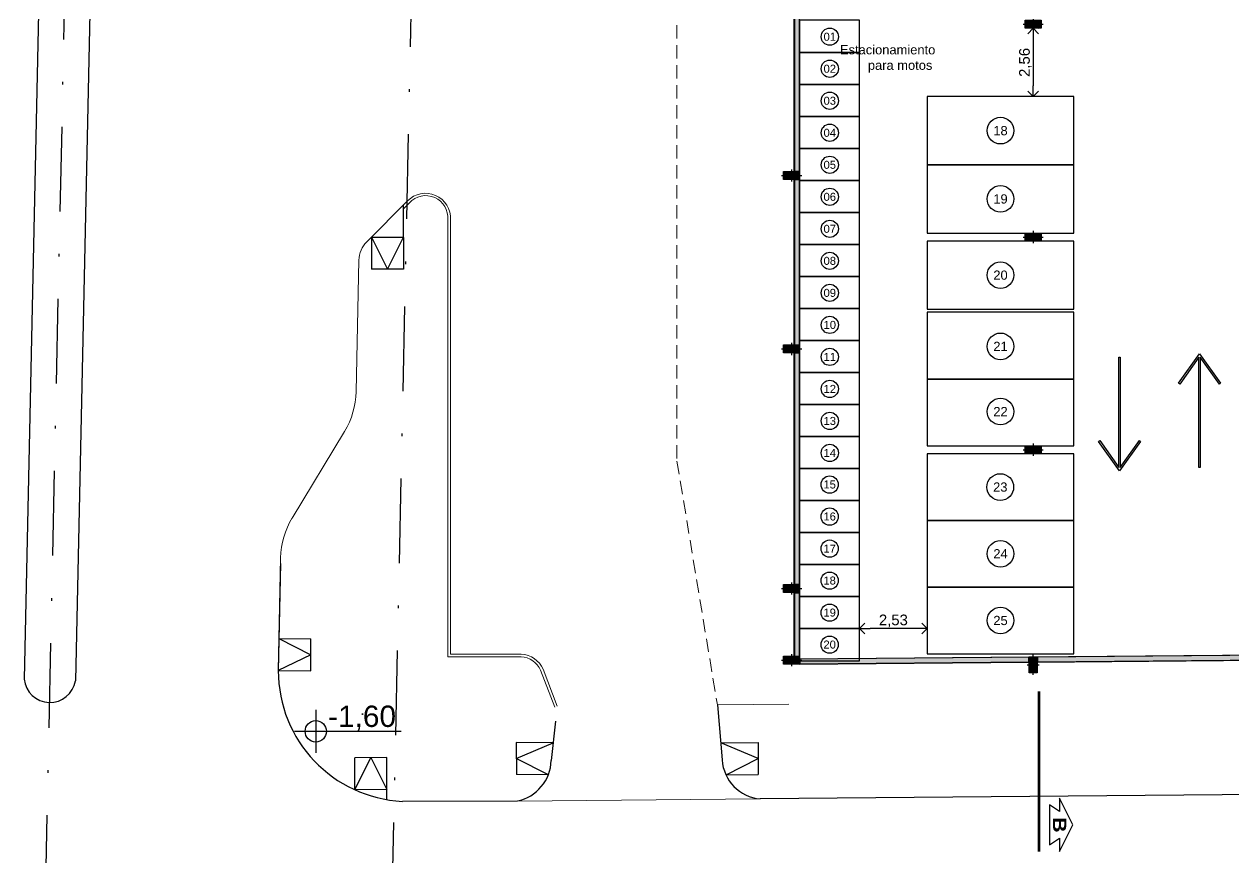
# Model space of a CAD drawing. Extents: x 306 to 2240, y 18 to 779.
# Drawn here: x 1221.95 to 1267.3, y 324.04 to 355.28 of the extents above; entities that cross this region are included whole.
import ezdxf
from ezdxf.enums import TextEntityAlignment as Align

# ---------------------------------------------------------------- set-up
doc = ezdxf.new("R2010")
doc.units = 0
doc.header["$MEASUREMENT"] = 0
doc.header["$PDMODE"] = 3
doc.linetypes.add('DASHDOT', pattern=[25.4, 12.7, -6.35, 0, -6.35])
doc.linetypes.add('DASHED', pattern=[0.75, 0.5, -0.25])
for name, color, linetype in [('0603', 1, 'Continuous'), ('0604', 7, 'Continuous'), ('COTAS', 2, 'Continuous'), ('EQUIPAMIENTOS APOYO', 1, 'Continuous'), ('est estructura', 5, 'Continuous'), ('ESTACIONAMIENTO', 1, 'Continuous'), ('Estructura Color', 90, 'Continuous'), ('Estructura Textura', 1, 'Continuous'), ('Linea de Est', 2, 'Continuous'), ('Línea de Corte', 2, 'Continuous'), ('MAMPOSTERIA', 6, 'Continuous'), ('P1-Pisos', 1, 'Continuous'), ('PILARES SUBSUELO', 6, 'Continuous'), ('Piso', 1, 'Continuous'), ('Proyeccion', 1, 'Continuous'), ('rampa', 2, 'Continuous')]:
    doc.layers.add(name, color=color, linetype=linetype)
doc.styles.add('arial', font='arial.ttf')
doc.styles.add('Arial Black', font='')
doc.styles.get("Standard").update_dxf_attribs({"font": 'arial.ttf'})
doc.styles.get('Arial Black').set_extended_font_data('Arial Black')
doc.dimstyles.new('Cota 200', dxfattribs={"dimtxt": 0.4, "dimasz": 0.4, "dimexe": 1.25, "dimexo": 0.625, "dimgap": 0.05, "dimtad": 1, "dimzin": 1, "dimtxsty": 'arial', "dimblk": 'OPEN90', "dimcen": 0, "dimse1": 1, "dimse2": 1, "dimclrd": 1, "dimclrt": 2, "dimadec": 0, "dimazin": 0, "dimtfac": 1, "dimtix": 1, "dimtmove": 0, "dimatfit": 3, "dimldrblk": 'OPEN90', "dimfxl": 1, "dimarcsym": 0})

# ---------------------------------------------------------------- blocks, each defined once
blk = doc.blocks.new('nipl')
at = {"layer": 'ESTACIONAMIENTO'}
for p, q in [((0, 0.8), (0, -0.8)), ((-0.8, 0), (3.2, 0))]:
    blk.add_line(p, q, dxfattribs=at)
blk.add_circle((0, 0), 0.4, dxfattribs=at)
blk.add_attdef('±0,00', (0.461, 0.164), '', height=0.8)
blk = doc.blocks.new('_Open90')
at = {"color": 0, "linetype": 'ByBlock', "lineweight": -2}
for p, q in [((0, 0), (-1, 0)), ((-0.5, 0.5), (0, 0)), ((0, 0), (-0.5, -0.5))]:
    blk.add_line(p, q, dxfattribs=at)
blk = doc.blocks.new('*D196')
at = {"layer": 'COTAS', "color": 1, "linetype": 'Continuous', "lineweight": -2, "transparency": 16777216}
blk.add_line((1259.78, 354.73), (1259.78, 352.973), dxfattribs=at)
at = {"layer": 'Defpoints', "color": 0, "transparency": 16777216}
for p in [(1260.08, 355.13), (1259.78, 352.573), (1260.08, 352.573)]:
    blk.add_point(p, dxfattribs=at)
at = {"layer": 'COTAS', "color": 1, "lineweight": -2, "transparency": 16777216, "xscale": 0.4, "yscale": 0.4, "zscale": 0.4}
for p, rotation in [((1259.78, 355.13), 90), ((1259.78, 352.573), 270)]:
    blk.add_blockref('_Open90', p, dxfattribs=dict(at, rotation=rotation))
at = {"layer": 'COTAS', "color": 2, "transparency": 16777216, "insert": (1259.489, 353.852), "char_height": 0.4, "attachment_point": 5, "rotation": 90, "style": 'arial'}
blk.add_mtext('2,56', dxfattribs=at)
blk = doc.blocks.new('*D239')
at = {"layer": 'COTAS', "color": 1, "linetype": 'Continuous', "lineweight": -2, "transparency": 16777216}
blk.add_line((1255.403, 332.63), (1253.672, 332.63), dxfattribs=at)
at = {"layer": 'Defpoints', "color": 0, "transparency": 16777216}
for p in [(1253.272, 332.63), (1253.272, 331.687, 0), (1255.803, 331.687)]:
    blk.add_point(p, dxfattribs=at)
at = {"layer": 'COTAS', "color": 1, "lineweight": -2, "transparency": 16777216, "xscale": 0.4, "yscale": 0.4, "zscale": 0.4, "rotation": 180}
blk.add_blockref('_Open90', (1253.272, 332.63), dxfattribs=at)
at = {"layer": 'COTAS', "color": 1, "lineweight": -2, "transparency": 16777216, "xscale": 0.4, "yscale": 0.4, "zscale": 0.4}
blk.add_blockref('_Open90', (1255.803, 332.63), dxfattribs=at)
at = {"layer": 'COTAS', "color": 2, "transparency": 16777216, "insert": (1254.537, 332.921), "char_height": 0.4, "attachment_point": 5, "style": 'arial'}
blk.add_mtext('2,53', dxfattribs=at)
blk = doc.blocks.new('Var Linea Corte D')
at = {"layer": 'Línea de Corte'}
blk.add_lwpolyline([(2.875, 0.199), (2.75, 0.386), (3, 0.386), (2.5, 0.636), (2, 0.386), (2.25, 0.386), (2.125, 0.199)], close=True, dxfattribs=at)
at = {"layer": 'Línea de Corte', "linetype": 'ByBlock', "const_width": 0.05}
blk.add_lwpolyline([(3, 0), (0, 0)], dxfattribs=at)
at = {"layer": 'Línea de Corte', "color": 0, "style": 'Arial Black'}
blk.add_attdef('A', text='', height=0.25, dxfattribs=at).set_placement((2.5, 0.386), align=Align.MIDDLE)
blk = doc.blocks.new('relevamiento avenida')
at = {"layer": 'Linea de Est'}
for p, q in [((356.737, 409.582), (356.708, 330.54)), ((358.697, 409.446), (358.628, 330.521))]:
    blk.add_line(p, q, dxfattribs=at)
blk.add_arc((357.669, 330.658), 0.969, 186.9845, 351.8617, dxfattribs=at)
at = {"layer": 'MAMPOSTERIA', "linetype": 'DASHDOT', "ltscale": 0.25}
for p, q in [((357.741, 448.017), (357.654, 307.536)), ((370.741, 448.009), (370.654, 307.528))]:
    blk.add_line(p, q, dxfattribs=at)
blk = doc.blocks.new('Pilar 30x60')
at = {"layer": 'Estructura Color'}
h = blk.add_hatch(color=256, dxfattribs=at)
h.dxf.hatch_style = 1
h.paths.add_polyline_path([(-0.59, -0.14), (-0.59, 0.14), (-0.01, 0.14), (-0.01, -0.14)])
at = {"layer": 'Estructura Textura'}
h = blk.add_hatch(dxfattribs=at)
h.set_pattern_fill('_USER', color=256, scale=0.025, angle=45, pattern_type=0)
h.set_pattern_definition([(45, (0, 0), (-0.0176777, 0.0176777), [])])
h.paths.add_polyline_path([(-0.6, -0.15), (-0.6, 0.15), (0, 0.15), (0, -0.15)])
at = {"layer": 'Estructura Color'}
blk.add_lwpolyline([(-0.59, -0.14), (-0.59, 0.14), (-0.01, 0.14), (-0.01, -0.14)], close=True, dxfattribs=at)
at = {"layer": 'PILARES SUBSUELO', "color": 1}
for p, q in [((-0.677, 0), (0.077, 0)), ((-0.3, 0.227), (-0.3, -0.227))]:
    blk.add_line(p, q, dxfattribs=at)
at = {"layer": 'PILARES SUBSUELO'}
blk.add_lwpolyline([(-0.6, -0.15), (-0.6, 0.15), (0, 0.15), (0, -0.15)], close=True, dxfattribs=at)

msp = doc.modelspace()

# ---------------------------------------------------------------- hatches: boundary and pattern name
at = {"layer": 'Estructura Color'}
h = msp.add_hatch(color=256, dxfattribs=at)
h.dxf.hatch_style = 1
h.paths.add_polyline_path([(1251.012, 355.557), (1250.832, 355.557), (1250.832, 349.777), (1251.012, 349.777)])
h = msp.add_hatch(color=256, dxfattribs=at)
h.dxf.hatch_style = 1
h.paths.add_polyline_path([(1251.012, 349.457), (1250.832, 349.457), (1250.832, 343.272), (1251.012, 343.272)])
h = msp.add_hatch(color=256, dxfattribs=at)
h.dxf.hatch_style = 1
h.paths.add_polyline_path([(1251.012, 342.961), (1250.832, 342.961), (1250.832, 334.3), (1251.012, 334.3)])
h = msp.add_hatch(color=256, dxfattribs=at)
h.dxf.hatch_style = 1
h.paths.add_polyline_path([(1251.012, 331.596), (1251.012, 333.962), (1250.832, 333.962), (1250.832, 331.596)])
h = msp.add_hatch(color=256, dxfattribs=at)
h.dxf.hatch_style = 1
h.paths.add_polyline_path([(1251.032, 331.309), (1259.62, 331.383), (1259.62, 331.563), (1251.032, 331.489)])
h = msp.add_hatch(color=256, dxfattribs=at)
h.dxf.hatch_style = 1
h.paths.add_polyline_path([(1268.6, 331.641), (1259.94, 331.566), (1259.94, 331.386), (1268.6, 331.461)])

# ---------------------------------------------------------------- linework, layer by layer
at = {"layer": '0603', "linetype": 'Continuous'}
for p, q in [((1231.558, 335.074), (1231.474, 331.058)), ((1247.937, 329.772), (1248.118, 327.712, 0)), ((1234.631, 329.438), (1234.631, 329.427)), ((1234.642, 329.427), (1234.631, 329.427)), ((1241.873, 329.16), (1241.707, 327.685)), ((1240.439, 326.17), (1236.13, 326.158)), ((1275.444, 326.473), (1249.54, 326.249, 0))]:
    msp.add_line(p, q, dxfattribs=at)
msp.add_circle((1234.631, 329.427), 0.0111, dxfattribs=at)
for centre, radius, start, end in [((1236.369, 331.047), 4.895, 179.8692, 267.1973), ((1240.112, 327.733), 1.596, 281.8265, 358.2758), ((1249.673, 327.801, 0), 1.558, 183.2781, 265.078)]:
    msp.add_arc(centre, radius, start, end, dxfattribs=at)
at = {"layer": 'EQUIPAMIENTOS APOYO', "color": 1, "linetype": 'DASHED', "lineweight": 0}
for p, q in [((1246.422, 403.252, 0), (1246.422, 338.908, 0)), ((1246.422, 338.908, 0), (1247.937, 329.772, 0))]:
    msp.add_line(p, q, dxfattribs=at)
at = {"layer": 'EQUIPAMIENTOS APOYO', "color": 1, "lineweight": 0}
for p, q in [((1234.788, 347.131), (1236.319, 348.661)), ((1236.162, 348.363), (1236.389, 348.59)), ((1237.826, 347.954), (1237.826, 331.578)), ((1237.926, 347.954), (1237.926, 331.678)), ((1234.496, 346.444), (1234.393, 341.513)), ((1231.995, 336.777), (1233.959, 340.021)), ((1231.562, 335.286), (1231.474, 331.058)), ((1240.585, 331.578), (1237.826, 331.578)), ((1240.585, 331.678), (1237.926, 331.678)), ((1241.936, 329.721), (1241.399, 331.109)), ((1241.842, 329.684), (1241.305, 331.073)), ((1250.616, 329.796), (1247.937, 329.772, 0))]:
    msp.add_line(p, q, dxfattribs=at)
for centre, radius, start, end in [((1236.993, 348.014), 0.935, 356.3251, 136.1771), ((1237.001, 348.031), 0.829, 354.6914, 137.5171), ((1235.495, 346.423), 1, 135, 178.8043), ((1231.393, 341.575), 3, 328.8043, 358.8043), ((1234.561, 335.224), 3, 148.8043, 178.8043), ((1240.529, 330.732), 0.848, 23.4451, 86.575), ((1240.529, 330.732), 0.948, 23.4451, 86.575)]:
    msp.add_arc(centre, radius, start, end, dxfattribs=at)
at = {"layer": 'est estructura'}
for p, q in [((1250.822, 331.596, 0), (1250.822, 361.53, 0)), ((1250.832, 331.596, 0), (1250.832, 361.53, 0)), ((1251.012, 331.596), (1251.012, 361.53, 0)), ((1251.022, 331.596), (1251.022, 361.53, 0)), ((1251.022, 331.499, 0), (1274.632, 331.703, 0)), ((1251.022, 331.299, 0), (1259.63, 331.373, 0)), ((1259.93, 331.376, 0), (1268.61, 331.451, 0))]:
    msp.add_line(p, q, dxfattribs=at)
at = {"layer": 'ESTACIONAMIENTO'}
for points in [[(1251.022, 354.23), (1253.272, 354.23), (1253.272, 355.43), (1251.022, 355.43)], [(1251.022, 353.03), (1253.272, 353.03), (1253.272, 354.23), (1251.022, 354.23)], [(1251.022, 351.83), (1253.272, 351.83), (1253.272, 353.03), (1251.022, 353.03)], [(1261.303, 350.016), (1261.303, 352.573), (1255.803, 352.573), (1255.803, 350.016)], [(1251.022, 350.63), (1253.272, 350.63), (1253.272, 351.83), (1251.022, 351.83)], [(1251.022, 349.43), (1253.272, 349.43), (1253.272, 350.63), (1251.022, 350.63)], [(1261.303, 347.459), (1261.303, 350.016), (1255.803, 350.016), (1255.803, 347.459)], [(1251.022, 348.23), (1253.272, 348.23), (1253.272, 349.43), (1251.022, 349.43)], [(1251.022, 347.03), (1253.272, 347.03), (1253.272, 348.23), (1251.022, 348.23)], [(1251.022, 345.83), (1253.272, 345.83), (1253.272, 347.03), (1251.022, 347.03)], [(1251.022, 344.63), (1253.272, 344.63), (1253.272, 345.83), (1251.022, 345.83)], [(1251.022, 343.43), (1253.272, 343.43), (1253.272, 344.63), (1251.022, 344.63)], [(1261.303, 341.987), (1261.303, 344.487), (1255.803, 344.487), (1255.803, 341.987)], [(1251.022, 342.23), (1253.272, 342.23), (1253.272, 343.43), (1251.022, 343.43)], [(1251.022, 341.03), (1253.272, 341.03), (1253.272, 342.23), (1251.022, 342.23)], [(1261.303, 339.487), (1261.303, 341.987), (1255.803, 341.987), (1255.803, 339.487)], [(1251.022, 339.83), (1253.272, 339.83), (1253.272, 341.03), (1251.022, 341.03)], [(1251.022, 338.63), (1253.272, 338.63), (1253.272, 339.83), (1251.022, 339.83)], [(1261.303, 336.687), (1261.303, 339.187), (1255.803, 339.187), (1255.803, 336.687)], [(1251.022, 337.43), (1253.272, 337.43), (1253.272, 338.63), (1251.022, 338.63)], [(1251.022, 336.23), (1253.272, 336.23), (1253.272, 337.43), (1251.022, 337.43)], [(1261.303, 334.187), (1261.303, 336.687), (1255.803, 336.687), (1255.803, 334.187)], [(1251.022, 335.03), (1253.272, 335.03), (1253.272, 336.23), (1251.022, 336.23)], [(1251.022, 333.83), (1253.272, 333.83), (1253.272, 335.03), (1251.022, 335.03)], [(1251.022, 332.63), (1253.272, 332.63), (1253.272, 333.83), (1251.022, 333.83)], [(1261.303, 331.687), (1261.303, 334.187), (1255.803, 334.187), (1255.803, 331.687)], [(1251.022, 331.43), (1253.272, 331.43), (1253.272, 332.63), (1251.022, 332.63)]]:
    msp.add_lwpolyline(points, close=True, dxfattribs=at)
at = {"layer": 'ESTACIONAMIENTO', "elevation": 0}
msp.add_lwpolyline([(1261.303, 344.602), (1261.303, 347.159), (1255.803, 347.159), (1255.803, 344.602)], close=True, dxfattribs=at)
at = {"layer": 'Estructura Color'}
for points in [[(1251.012, 355.557), (1250.832, 355.557), (1250.832, 349.777), (1251.012, 349.777)], [(1251.012, 349.457), (1250.832, 349.457), (1250.832, 343.272), (1251.012, 343.272)], [(1251.012, 331.596), (1251.012, 333.962), (1250.832, 333.962), (1250.832, 331.596)], [(1251.032, 331.309), (1259.62, 331.383), (1259.62, 331.563), (1251.032, 331.489)], [(1268.6, 331.641), (1259.94, 331.566), (1259.94, 331.386), (1268.6, 331.461)]]:
    msp.add_lwpolyline(points, close=True, dxfattribs=at)
at = {"layer": 'Estructura Color', "elevation": 0}
msp.add_lwpolyline([(1251.012, 342.961), (1250.832, 342.961), (1250.832, 334.3), (1251.012, 334.3)], close=True, dxfattribs=at)
at = {"layer": 'Linea de Est', "color": 1}
for centre, radius in [((1252.152, 354.816), 0.323), ((1252.152, 353.616), 0.323), ((1252.152, 352.416), 0.323), ((1252.152, 351.216), 0.323), ((1258.553, 351.295), 0.5), ((1252.152, 350.016), 0.323), ((1252.152, 348.816), 0.323), ((1258.553, 348.737), 0.5), ((1252.152, 347.616), 0.323), ((1252.152, 346.416), 0.323), ((1258.553, 345.88, 0), 0.5), ((1252.152, 345.216), 0.323), ((1252.152, 344.016), 0.323), ((1258.553, 343.209), 0.5), ((1252.152, 342.816), 0.323), ((1252.152, 341.616), 0.323), ((1258.553, 340.766), 0.5), ((1252.152, 340.416), 0.323), ((1252.152, 339.216), 0.323), ((1258.545, 337.937), 0.5), ((1252.147, 338.03), 0.323), ((1252.147, 336.83), 0.323), ((1252.147, 335.63), 0.323), ((1258.553, 335.437), 0.5), ((1252.147, 334.43), 0.323), ((1252.147, 333.23), 0.323), ((1258.553, 332.937), 0.5), ((1252.147, 332.03), 0.323)]:
    msp.add_circle(centre, radius, dxfattribs=at)
at = {"layer": 'MAMPOSTERIA', "color": 253, "lineweight": 0}
msp.add_line((1240.439, 326.17), (1249.54, 326.249), dxfattribs=at)
at = {"layer": 'P1-Pisos'}
for p, q in [((1234.962, 347.304), (1235.566, 346.102)), ((1234.962, 347.304), (1236.162, 347.3)), ((1235.566, 346.102), (1236.162, 347.3)), ((1231.499, 332.258), (1232.696, 331.644)), ((1232.696, 331.644), (1231.474, 331.058)), ((1240.397, 327.758), (1241.783, 328.355)), ((1249.467, 327.758, 0), (1248.061, 328.355, 0)), ((1234.339, 326.593), (1234.943, 327.795)), ((1234.943, 327.795), (1235.539, 326.597)), ((1241.599, 327.153), (1240.397, 327.758)), ((1248.265, 327.153, 0), (1249.467, 327.758, 0)), ((1235.539, 326.597), (1234.339, 326.593))]:
    msp.add_line(p, q, dxfattribs=at)
at = {"layer": 'Piso', "elevation": 0}
for points in [[(1265.273, 341.796), (1265.233, 341.825), (1266.016, 342.928), (1266.8, 341.825), (1266.759, 341.796), (1266.041, 342.806), (1266.041, 338.668), (1265.991, 338.668), (1265.991, 342.806), (1265.273, 341.796)], [(1263.759, 339.678), (1263.8, 339.649), (1263.016, 338.547), (1262.233, 339.649), (1262.273, 339.678), (1262.991, 338.668), (1262.991, 342.806), (1263.041, 342.806), (1263.041, 338.668), (1263.759, 339.678)]]:
    msp.add_lwpolyline(points, dxfattribs=at)
at = {"layer": 'Proyeccion', "color": 2}
for p, q in [((1236.161, 348.504), (1236.166, 346.1)), ((1234.962, 347.304), (1234.962, 346.104)), ((1236.166, 346.1), (1234.962, 346.104)), ((1231.499, 332.258), (1232.699, 332.244)), ((1232.693, 331.044), (1232.699, 332.244)), ((1231.474, 331.058), (1232.693, 331.044)), ((1240.395, 328.358), (1240.399, 327.158)), ((1241.783, 328.355), (1240.395, 328.358)), ((1248.061, 328.355, 0), (1249.469, 328.358, 0)), ((1249.469, 328.358, 0), (1249.465, 327.158, 0)), ((1234.339, 326.593), (1234.343, 327.793)), ((1235.543, 327.797), (1234.343, 327.793)), ((1235.537, 326.223), (1235.543, 327.797)), ((1241.599, 327.153), (1240.399, 327.158)), ((1248.265, 327.153, 0), (1249.465, 327.158, 0))]:
    msp.add_line(p, q, dxfattribs=at)

# ---------------------------------------------------------------- block references
at = {"layer": 'COTAS'}
msp.add_blockref('nipl', (1232.88, 328.782), dxfattribs=at).add_auto_attribs({'±0,00': '-1,60'})
at = {"layer": 'Línea de Corte', "color": 7}
ref = msp.add_blockref('Var Linea Corte D', (1259.997, 330.277), dxfattribs=dict(at, xscale=2, yscale=2, zscale=2, rotation=270))
ref.add_attrib('A', 'B', dxfattribs={"layer": '0', "color": 0, "height": 0.5, "rotation": 270, "style": 'Arial Black'}).set_placement((1260.77, 325.277), align=Align.MIDDLE)
at = {"layer": 'PILARES SUBSUELO'}
for p in [(1260.08, 355.28), (1251.022, 349.617, 0), (1260.08, 347.309), (1251.022, 343.112, 0), (1260.08, 339.337), (1251.022, 334.132, 0), (1251.022, 331.446)]:
    msp.add_blockref('Pilar 30x60', p, dxfattribs=at)
at = {"layer": 'PILARES SUBSUELO', "rotation": 90}
msp.add_blockref('Pilar 30x60', (1259.78, 331.575, 0), dxfattribs=at)
at = {"layer": 'rampa', "rotation": 358.8042650105999}
msp.add_blockref('relevamiento avenida', (858.418, 7.711), dxfattribs=at)

# ---------------------------------------------------------------- texts
at = {"layer": '0604'}
for s, height, p in [('01', 0.3, (1252.152, 354.816)), ('02', 0.3, (1252.152, 353.616)), ('03', 0.3, (1252.152, 352.416)), ('04', 0.3, (1252.152, 351.216)), ('18', 0.3462, (1258.553, 351.295)), ('05', 0.3, (1252.152, 350.016)), ('06', 0.3, (1252.152, 348.816)), ('19', 0.3462, (1258.553, 348.737)), ('07', 0.3, (1252.152, 347.616)), ('08', 0.3, (1252.152, 346.416)), ('20', 0.3462, (1258.553, 345.88)), ('09', 0.3, (1252.152, 345.216)), ('10', 0.3, (1252.152, 344.016)), ('21', 0.3462, (1258.553, 343.209, 0)), ('11', 0.3, (1252.152, 342.816)), ('12', 0.3, (1252.152, 341.616)), ('22', 0.3462, (1258.553, 340.766)), ('13', 0.3, (1252.152, 340.416)), ('14', 0.3, (1252.152, 339.216)), ('15', 0.3, (1252.147, 338.034)), ('23', 0.3462, (1258.545, 337.937)), ('16', 0.3, (1252.147, 336.834)), ('17', 0.3, (1252.147, 335.629)), ('24', 0.3462, (1258.553, 335.437)), ('18', 0.3, (1252.147, 334.434)), ('19', 0.3, (1252.147, 333.234)), ('25', 0.3462, (1258.553, 332.937)), ('20', 0.3, (1252.147, 332.034))]:
    msp.add_text(s, height=height, dxfattribs=at).set_placement(p, align=Align.MIDDLE_CENTER)
for s, height, p in [('Estacionamiento ', 0.34617, (1252.534, 354.154, 0)), ('para motos', 0.3462, (1253.58, 353.574, 0))]:
    msp.add_text(s, height=height, dxfattribs=at).set_placement(p)

# ---------------------------------------------------------------- dimensions: what is measured, and where the dimension line sits
at = {"layer": 'COTAS'}
dim = msp.add_linear_dim(base=(1259.78, 352.573), p1=(1260.08, 355.13), p2=(1260.08, 352.573), angle=90, dimstyle='Cota 200', override={"dimfxl": 0.05, "dimfxlon": 1}, dxfattribs=at)
dim.commit()
dim.dimension.update_dxf_attribs({"geometry": '*D196', "text_midpoint": (1259.489, 353.852)})
dim = msp.add_linear_dim(base=(1253.272, 332.63), p1=(1255.803, 331.687), p2=(1253.272, 331.687, 0), dimstyle='Cota 200', override={"dimfxl": 0.05, "dimfxlon": 1}, dxfattribs=at)
dim.commit()
dim.dimension.update_dxf_attribs({"geometry": '*D239', "text_midpoint": (1254.537, 332.921)})

doc.saveas('drawing.dxf')
